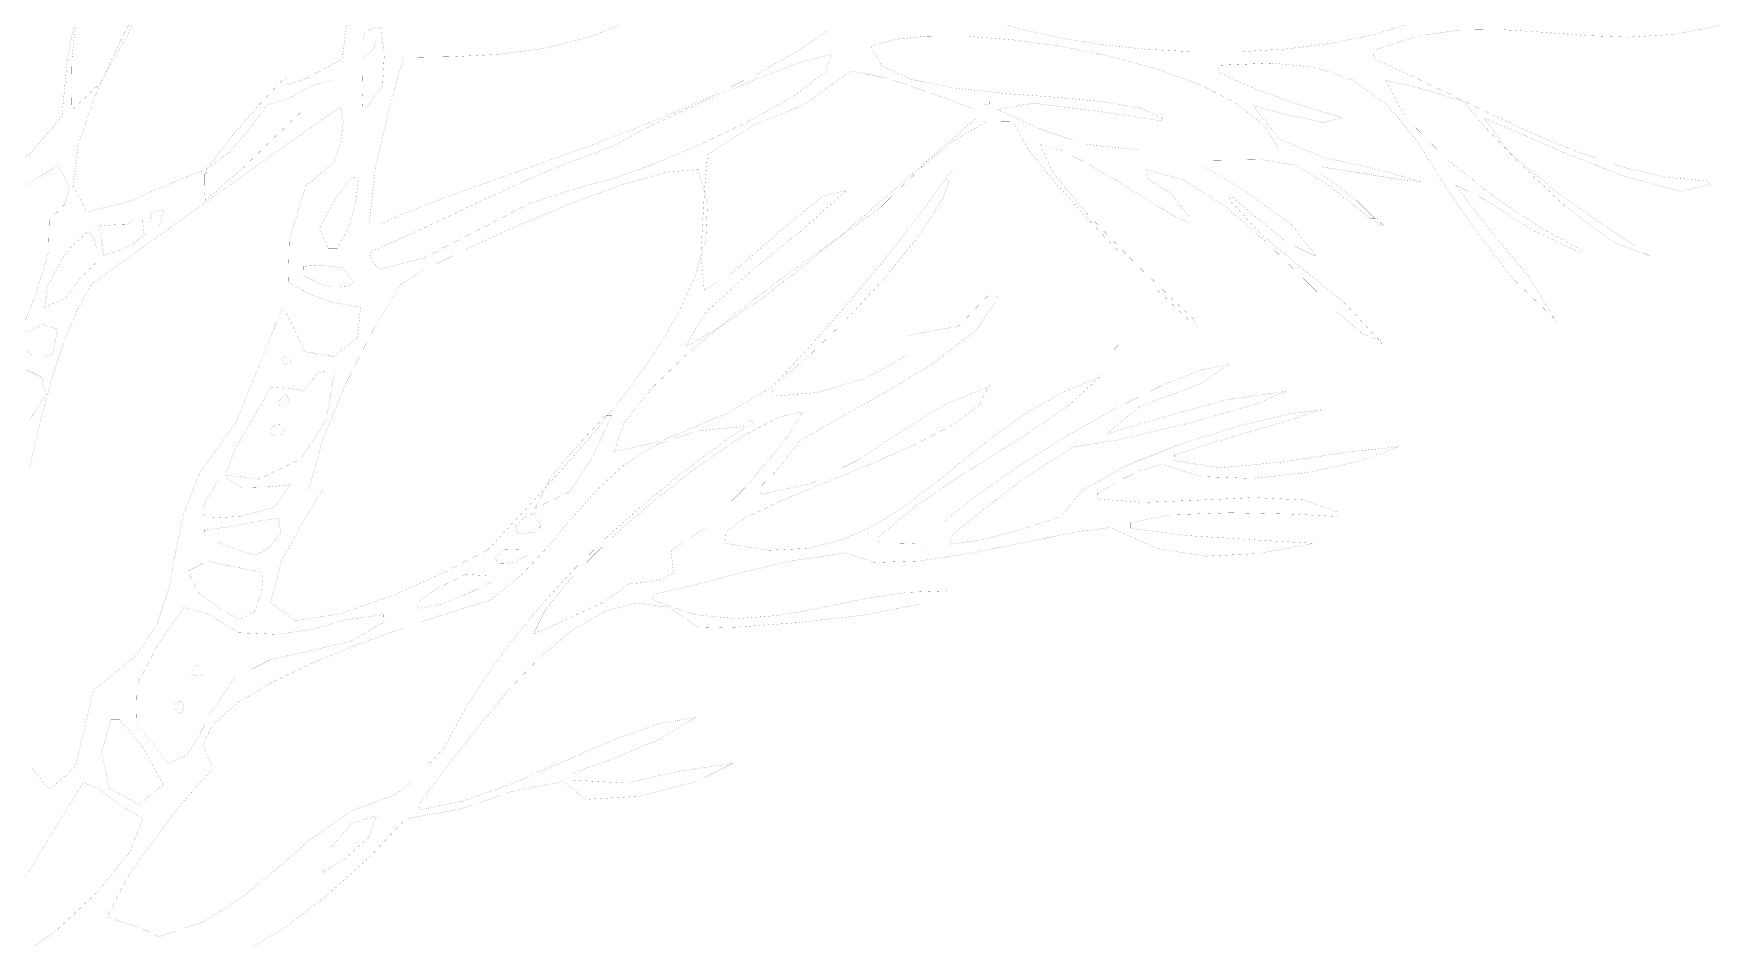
# Model space of a CAD drawing. Extents: x 0 to 56.3, y 0 to 80.3.
# Drawn here: x 24.9 to 46.22, y 29.67 to 41.1 of the extents above; entities that cross this region are included whole.
import ezdxf

# ---------------------------------------------------------------- set-up
doc = ezdxf.new("R2010")
doc.units = 0
doc.header["$LTSCALE"] = 0.000394
doc.header["$MEASUREMENT"] = 0
doc.layers.get('0').update_dxf_attribs({"linetype": 'CONTINUOUS'})
doc.layers.add('Alberi', color=8, linetype='CONTINUOUS')

# ---------------------------------------------------------------- blocks, each defined once
blk = doc.blocks.new('A$C3AE453EB')
at = {"layer": 'Alberi', "color": 9, "linetype": 'Continuous', "const_width": 0.001}
for points in [[(28.99, 43.44), (28.998, 43.011), (28.936, 42.133), (28.854, 41.244), (28.8, 40.78)], [(25.57, 38.86), (25.401, 39.175), (25.464, 39.695), (25.686, 40.333), (25.994, 41.003), (26.318, 41.62), (26.584, 42.098), (26.72, 42.35)], [(34.929, 41.14), (34.521, 40.864), (34.058, 40.601), (33.554, 40.352), (33.02, 40.115), (32.47, 39.892), (31.918, 39.682), (31.376, 39.485), (30.856, 39.301), (30.373, 39.129), (29.939, 38.97), (29.567, 38.824), (29.27, 38.69), (29.223, 38.69), (29.18, 38.69), (29.14, 38.69), (29.216, 39.404), (29.387, 40.127), (29.57, 40.8), (30.173, 40.808), (30.762, 40.837), (31.348, 40.913), (31.937, 41.062), (32.54, 41.31)], [(42.71, 41.42), (42.291, 41.232), (41.812, 41.085), (41.285, 40.977), (40.724, 40.907), (40.141, 40.872), (39.551, 40.871), (38.965, 40.901), (38.397, 40.96), (37.86, 41.046), (37.366, 41.156), (36.93, 41.29)], [(41.82, 40.89), (42.374, 41.069), (42.91, 41.146), (43.435, 41.151), (43.96, 41.118), (44.492, 41.076), (45.04, 41.056), (45.613, 41.091), (46.22, 41.21)], [(28.8, 40.78), (28.566, 40.65), (28.327, 40.527), (28.12, 40.45)], [(39.86, 40.7), (40.531, 40.728), (41.085, 40.675), (41.553, 40.515), (41.965, 40.222), (42.354, 39.769), (42.75, 39.13)], [(41.83, 40.78), (41.823, 40.82), (41.82, 40.857), (41.82, 40.89)], [(46.03, 39.24), (45.512, 39.286), (44.97, 39.412), (44.415, 39.598), (43.859, 39.826), (43.311, 40.078), (42.783, 40.333), (42.286, 40.573), (41.83, 40.78)], [(28.69, 40.52), (28.294, 40.124), (27.539, 39.4), (27.07, 38.99)], [(28.08, 40.55), (27.732, 40.185), (27.395, 39.792), (27.08, 39.38)], [(27.85, 40.2), (28.126, 40.283), (28.401, 40.437), (28.69, 40.52)], [(28.12, 40.45), (28.103, 40.487), (28.09, 40.52), (28.08, 40.55)], [(39.87, 40.61), (39.863, 40.64), (39.86, 40.67), (39.86, 40.7)], [(41.42, 40.04), (40.849, 40.212), (40.334, 40.398), (39.87, 40.61)], [(44.46, 38.36), (43.973, 38.62), (43.352, 39.032), (42.726, 39.529), (42.222, 40.044), (41.97, 40.51)], [(41.97, 40.51), (42.287, 40.442), (42.603, 40.355), (42.96, 40.24)], [(24.847, 35.581), (24.979, 36.175), (25.129, 36.726), (25.291, 37.215), (25.46, 37.622), (25.63, 37.93), (25.878, 38.11), (26.46, 38.529), (27.209, 39.065), (27.957, 39.598), (28.536, 40.007), (28.78, 40.17), (28.812, 39.995), (28.778, 39.712), (28.69, 39.47), (28.34, 39.179), (28.13, 38.498), (28.12, 37.96), (28.376, 37.815), (28.654, 37.712), (29.03, 37.64), (28.991, 37.258), (28.691, 37.023), (28.325, 37.083), (28.09, 37.59), (28.07, 37.607), (28.053, 37.62), (28.04, 37.63), (27.757, 36.924), (27.46, 36.197), (26.99, 35.53), (26.797, 35.035), (26.696, 34.552), (26.61, 34.084), (26.46, 33.635), (26.17, 33.21), (25.66, 32.81), (25.564, 32.404), (25.43, 31.837), (25.1, 31.55), (24.889, 31.807)], [(27.08, 39.38), (27.371, 39.597), (27.626, 39.897), (27.85, 40.2)], [(40.3, 40.19), (40.628, 40.1), (41.185, 39.977), (41.42, 40.04)], [(42.42, 39.23), (41.816, 39.397), (41.18, 39.538), (40.634, 39.765), (40.3, 40.19)], [(42.96, 40.24), (43.208, 39.941), (43.676, 39.446), (44.255, 38.905), (44.836, 38.469), (45.31, 38.29)], [(35.6, 38.91), (35.794, 39.102), (36.129, 39.426), (36.534, 39.761), (36.938, 39.988), (37.27, 39.985), (37.46, 39.63)], [(43.22, 40.03), (43.529, 39.901), (44.195, 39.608), (44.991, 39.296), (45.689, 39.109), (46.06, 39.19)], [(45.31, 38.29), (44.763, 38.654), (44.111, 39.111), (43.537, 39.594), (43.22, 40.03)], [(37.61, 39.7), (37.874, 39.628), (38.23, 39.447), (38.625, 39.212), (39.004, 38.975), (39.31, 38.791), (39.49, 38.713), (39.488, 38.795), (39.25, 39.09)], [(39.57, 37.47), (39.216, 37.807), (38.712, 38.296), (38.188, 38.839), (37.776, 39.34), (37.61, 39.7)], [(37.46, 39.63), (37.825, 39.19), (38.221, 38.748), (38.642, 38.305), (39.084, 37.865), (39.54, 37.43)], [(39.69, 39.5), (40.403, 39.507), (40.823, 39.441), (41.2, 39.22), (41.79, 38.76)], [(39.69, 39.42), (39.69, 39.45), (39.69, 39.477), (39.69, 39.5)], [(24.784, 39.175), (25.21, 39.43), (25.359, 39.171), (25.297, 38.946), (25.1, 38.74), (25.092, 38.336), (24.919, 37.777), (24.655, 37.123)], [(25.59, 38.85), (26.104, 38.979), (26.579, 39.185), (27.06, 39.38)], [(27.06, 39.32), (27.07, 39.33), (27.08, 39.34), (27.09, 39.35)], [(27.07, 38.99), (27.063, 39.1), (27.06, 39.21), (27.06, 39.32)], [(34.3, 36.71), (34.779, 37.233), (35.228, 37.744), (35.658, 38.26), (36.078, 38.8), (36.5, 39.38)], [(36.5, 39.38), (36.375, 39.004), (36.053, 38.512), (35.613, 37.974), (35.134, 37.458), (34.697, 37.034), (34.38, 36.77)], [(38.95, 39.38), (39.421, 39.253), (39.929, 38.928), (40.442, 38.487), (40.927, 38.013), (41.352, 37.591), (41.684, 37.302), (41.89, 37.23)], [(38.96, 39.27), (38.953, 39.31), (38.95, 39.347), (38.95, 39.38)], [(39.25, 39.09), (39.15, 39.15), (39.053, 39.21), (38.96, 39.27)], [(41.1, 38.28), (40.783, 38.685), (40.153, 39.142), (39.69, 39.42)], [(41.14, 39.42), (41.532, 39.36), (42.108, 39.264), (42.42, 39.23)], [(41.14, 39.34), (41.14, 39.37), (41.14, 39.397), (41.14, 39.42)], [(41.84, 38.76), (41.607, 38.993), (41.359, 39.181), (41.14, 39.34)], [(46.06, 39.19), (46.05, 39.21), (46.04, 39.227), (46.03, 39.24)], [(39.99, 39.01), (40.01, 39.02), (40.03, 39.027), (40.05, 39.03)], [(41.89, 37.23), (41.447, 37.7), (40.925, 38.128), (40.411, 38.552), (39.99, 39.01)], [(40.05, 39.03), (40.327, 38.787), (40.717, 38.47), (41.1, 38.28)], [(42.75, 39.13), (43.124, 38.594), (43.579, 38.003), (44.1, 37.5)], [(42.85, 39.19), (43.236, 38.994), (43.847, 38.604), (44.46, 38.32)], [(44.1, 37.5), (43.769, 38.043), (43.261, 38.654), (42.85, 39.19)], [(32.23, 35.82), (32.359, 36.184), (32.703, 36.618), (33.196, 37.09), (33.773, 37.568), (34.367, 38.02), (34.913, 38.416), (35.346, 38.723), (35.6, 38.91)], [(41.79, 38.76), (41.803, 38.76), (41.82, 38.76), (41.84, 38.76)], [(41.93, 38.67), (41.893, 38.697), (41.86, 38.72), (41.83, 38.74)], [(41.94, 38.68), (41.91, 38.71), (41.883, 38.74), (41.86, 38.77)], [(44.46, 38.32), (44.46, 38.337), (44.46, 38.35), (44.46, 38.36)], [(34.57, 35.95), (35.019, 36.214), (35.636, 36.556), (36.28, 36.948), (36.808, 37.362), (37.08, 37.77)], [(36.98, 37.82), (36.577, 37.402), (36.28, 37.351), (35.93, 37.28)], [(37.08, 37.77), (37.043, 37.79), (37.01, 37.807), (36.98, 37.82)], [(39.54, 37.43), (39.55, 37.447), (39.56, 37.46), (39.57, 37.47)], [(39.59, 37.41), (39.583, 37.427), (39.58, 37.44), (39.58, 37.45)], [(44.13, 37.45), (44.12, 37.46), (44.11, 37.47), (44.1, 37.48)], [(44.14, 37.43), (44.133, 37.457), (44.13, 37.48), (44.13, 37.5)], [(35.93, 37.28), (35.93, 37.2), (35.93, 37.12), (35.93, 37.04)], [(38.54, 37.11), (38.56, 37.13), (38.58, 37.15), (38.6, 37.17)], [(41.92, 37.18), (41.91, 37.19), (41.9, 37.197), (41.89, 37.2)], [(41.93, 37.19), (41.92, 37.207), (41.91, 37.22), (41.9, 37.23)], [(35.93, 37.04), (35.414, 36.748), (34.809, 36.566), (34.24, 36.52)], [(39.99, 36.92), (39.642, 36.851), (39.16, 36.661), (38.593, 36.381), (37.986, 36.04), (37.388, 35.667), (36.844, 35.292), (36.403, 34.943), (36.11, 34.65)], [(38.44, 36.04), (38.866, 36.388), (39.637, 36.679), (39.99, 36.92)], [(38.36, 36.76), (37.875, 36.559), (37.437, 36.307), (37.033, 36.021), (36.653, 35.719), (36.284, 35.419), (35.914, 35.139), (35.531, 34.896), (35.123, 34.709), (34.678, 34.596), (34.185, 34.573), (33.63, 34.66)], [(34.27, 36.67), (34.263, 36.677), (34.26, 36.68), (34.26, 36.68)], [(35.57, 34.74), (36.092, 35.17), (36.728, 35.592), (37.382, 36.002), (37.958, 36.393), (38.36, 36.76)], [(38.39, 36.77), (38.38, 36.777), (38.37, 36.78), (38.36, 36.78)], [(38.4, 36.78), (38.393, 36.787), (38.39, 36.79), (38.39, 36.79)], [(28.1, 36.54), (28.06, 36.51), (28.023, 36.48), (27.99, 36.45)], [(28.13, 36.44), (28.12, 36.477), (28.11, 36.51), (28.1, 36.54)], [(34.23, 36.64), (33.671, 36.31), (32.822, 35.951), (32.23, 35.82)], [(33.63, 34.66), (33.641, 34.807), (33.893, 34.986), (34.32, 35.189), (34.858, 35.413), (35.443, 35.651), (36.01, 35.898), (36.495, 36.149), (36.833, 36.398), (36.96, 36.64)], [(36.96, 36.64), (36.4, 36.411), (35.858, 36.072), (35.308, 35.711), (34.726, 35.418), (34.09, 35.28)], [(34.26, 36.66), (34.25, 36.66), (34.24, 36.66), (34.23, 36.66)], [(34.24, 36.52), (34.233, 36.56), (34.23, 36.6), (34.23, 36.64)], [(36.98, 36.65), (36.97, 36.657), (36.963, 36.66), (36.96, 36.66)], [(38.03, 35.88), (38.605, 35.971), (39.494, 36.181), (40.321, 36.416), (40.71, 36.58)], [(40.71, 36.58), (39.97, 36.476), (39.153, 36.251), (38.44, 36.04)], [(28.03, 36.39), (28.01, 36.407), (27.993, 36.42), (27.98, 36.43)], [(28.05, 36.39), (28.073, 36.41), (28.1, 36.427), (28.13, 36.44)], [(41.17, 36.35), (40.751, 36.294), (40.108, 36.14), (39.371, 35.911), (38.669, 35.63), (38.129, 35.319), (37.88, 35)], [(39.31, 35.78), (39.908, 35.968), (40.732, 36.209), (41.17, 36.35)], [(27.96, 36.01), (27.93, 36.03), (27.903, 36.047), (27.88, 36.06)], [(28.05, 36.16), (27.964, 36.155), (27.923, 36.129), (27.89, 36.07)], [(27.99, 36), (28.01, 36.02), (28.033, 36.04), (28.06, 36.06)], [(28.06, 36.06), (28.053, 36.097), (28.05, 36.13), (28.05, 36.16)], [(34.08, 35.38), (34.26, 35.555), (34.423, 35.756), (34.57, 35.95)], [(36.47, 34.74), (36.959, 35.14), (37.468, 35.52), (38.03, 35.88)], [(39.14, 35.66), (39.641, 35.504), (40.295, 35.48), (40.999, 35.557), (41.648, 35.701), (42.14, 35.88)], [(42.14, 35.88), (41.486, 35.814), (40.678, 35.689), (39.896, 35.614), (39.32, 35.7)], [(38.33, 35.29), (38.58, 35.435), (38.843, 35.569), (39.14, 35.66)], [(39.32, 35.7), (39.313, 35.73), (39.31, 35.757), (39.31, 35.78)], [(34.09, 35.28), (34.083, 35.317), (34.08, 35.35), (34.08, 35.38)], [(38.34, 35.22), (38.333, 35.247), (38.33, 35.27), (38.33, 35.29)], [(41.39, 35.05), (40.936, 35.209), (40.303, 35.238), (39.592, 35.205), (38.904, 35.177), (38.34, 35.22)], [(37.88, 35), (37.42, 34.852), (36.917, 34.712), (36.49, 34.65)], [(38.75, 34.92), (39.255, 35.021), (40.014, 35.046), (40.793, 35.029), (41.36, 35)], [(41.36, 35), (41.37, 35.02), (41.38, 35.037), (41.39, 35.05)], [(35.16, 34.54), (35.514, 34.418), (36.086, 34.437), (36.774, 34.543), (37.474, 34.684), (38.084, 34.807), (38.5, 34.86)], [(38.5, 34.86), (39.08, 34.596), (39.706, 34.498), (40.372, 34.531), (41.07, 34.66)], [(38.75, 34.85), (38.75, 34.877), (38.75, 34.9), (38.75, 34.92)], [(41.07, 34.66), (40.517, 34.692), (39.449, 34.759), (38.75, 34.85)], [(32.71, 34.01), (33.325, 34.154), (33.879, 34.301), (34.461, 34.436), (35.16, 34.54)], [(35.58, 34.66), (35.573, 34.69), (35.57, 34.717), (35.57, 34.74)], [(36.11, 34.65), (35.93, 34.657), (35.753, 34.66), (35.58, 34.66)], [(36.49, 34.65), (36.48, 34.68), (36.473, 34.71), (36.47, 34.74)], [(29.76, 31.36), (29.974, 31.634), (30.243, 31.992), (30.56, 32.4), (30.913, 32.821), (31.295, 33.218), (31.696, 33.556), (32.107, 33.798), (32.519, 33.908), (32.923, 33.851), (33.31, 33.59)], [(32.72, 33.94), (32.713, 33.967), (32.71, 33.99), (32.71, 34.01)], [(36.43, 34.06), (35.905, 34.04), (35.376, 33.956), (34.845, 33.846), (34.312, 33.75), (33.78, 33.708), (33.249, 33.758), (32.72, 33.94)], [(33.31, 33.59), (33.789, 33.602), (34.555, 33.658), (35.394, 33.755), (36.09, 33.89), (36.43, 34.06)], [(26.95, 33.11), (26.933, 33.087), (26.92, 33.06), (26.91, 33.03)], [(27.05, 33.12), (27.013, 33.12), (26.98, 33.117), (26.95, 33.11)], [(27.05, 33.01), (27.05, 33.05), (27.05, 33.087), (27.05, 33.12)], [(26.98, 32.98), (26.95, 32.99), (26.92, 33), (26.89, 33.01)], [(27.01, 32.99), (27.02, 33), (27.033, 33.007), (27.05, 33.01)], [(33.26, 32.46), (32.788, 32.38), (32.224, 32.177), (31.605, 31.909), (30.966, 31.634), (30.342, 31.408), (29.77, 31.29)], [(31.69, 31.75), (32.215, 31.937), (32.795, 32.181), (33.26, 32.46)], [(31.58, 31.65), (31.878, 31.425), (32.554, 31.465), (33.28, 31.656), (33.73, 31.88)], [(33.73, 31.88), (33.043, 31.779), (32.39, 31.631), (31.69, 31.67)], [(29.6, 31.18), (30.282, 31.302), (30.951, 31.528), (31.58, 31.65)], [(31.69, 31.67), (31.69, 31.7), (31.69, 31.727), (31.69, 31.75)], [(29.77, 31.29), (29.763, 31.317), (29.76, 31.34), (29.76, 31.36)], [(26.85, 29.26), (27.421, 29.425), (28.033, 29.775), (28.633, 30.234), (29.173, 30.727), (29.6, 31.18)]]:
    blk.add_lwpolyline(points, dxfattribs=at)
for points in [[(25.38, 40.13), (25.387, 40.787), (25.449, 41.372), (25.628, 41.842), (25.988, 42.156), (26.59, 42.27), (26.4, 41.774), (26.094, 41.091), (25.734, 40.463)], [(23.43, 38.57), (23.516, 39.285), (23.674, 40.238), (23.84, 40.78), (24.435, 41.215), (25.105, 41.788), (25.56, 42.03), (25.447, 41.395), (25.327, 40.766), (25.26, 40.05), (24.857, 39.582), (24.073, 38.945)], [(29.1, 40.15), (29.083, 40.16), (29.07, 40.167), (29.06, 40.17), (29.053, 40.377), (29.05, 40.58), (29.05, 40.78), (29.139, 40.847), (29.205, 40.927), (29.22, 41.02), (29.17, 41.02), (29.12, 41.02), (29.07, 41.02), (29.073, 41.057), (29.08, 41.09), (29.09, 41.12), (29.157, 41.156), (29.206, 41.171), (29.28, 41.18), (29.331, 40.853), (29.309, 40.444)], [(38.86, 39.63), (38.196, 39.7), (37.641, 39.884), (37.07, 40.14), (37.518, 40.222), (38.439, 40.105), (39.14, 40), (39.143, 40.01), (39.15, 40.02), (39.16, 40.03), (38.878, 40.16), (38.402, 40.241), (37.804, 40.296), (37.154, 40.346), (36.524, 40.414), (35.986, 40.521), (35.611, 40.689), (35.47, 40.94), (35.762, 41.026), (36.18, 41.068), (36.695, 41.066), (37.276, 41.021), (37.892, 40.936), (38.513, 40.81), (39.109, 40.646), (39.649, 40.445), (40.103, 40.208), (40.44, 39.936), (40.63, 39.63), (40.04, 39.63), (39.45, 39.63)], [(29.27, 38.12), (29.188, 38.215), (29.159, 38.279), (29.15, 38.34), (29.738, 38.602), (30.337, 38.885), (30.948, 39.169), (31.569, 39.437), (32.2, 39.67), (32.614, 39.896), (33.258, 40.199), (33.973, 40.506), (34.6, 40.744), (34.98, 40.84), (34.893, 40.613), (34.52, 40.323), (33.961, 40.006), (33.316, 39.698), (32.685, 39.434), (32.17, 39.25), (31.87, 39.18), (31.171, 38.96), (30.48, 38.601), (29.834, 38.268)], [(33.13, 37.14), (33.38, 37.572), (33.965, 38.104), (34.64, 38.649), (35.16, 39.12), (34.866, 39.048), (34.333, 38.613), (33.765, 38.113), (33.37, 37.85), (33.327, 38.336), (33.373, 39.124), (33.41, 39.57), (33.999, 39.95), (34.631, 40.204), (35.22, 40.63), (35.683, 40.537), (36.281, 40.334), (36.79, 40.14), (36.79, 40.1), (36.79, 40.06), (36.79, 40.02), (36.408, 39.689), (35.976, 39.31), (35.509, 38.902), (35.02, 38.486), (34.524, 38.082), (34.034, 37.71), (33.565, 37.389)], [(36.91, 40.2), (36.91, 40.23), (36.91, 40.257), (36.91, 40.28), (36.93, 40.28), (36.953, 40.28), (36.98, 40.28), (36.973, 40.26), (36.97, 40.237), (36.97, 40.21), (36.95, 40.21), (36.93, 40.207)], [(28.2, 33.68), (27.893, 33.914), (28.035, 34.444), (28.349, 35.009), (28.56, 35.35), (28.5, 35.35), (28.44, 35.35), (28.38, 35.35), (28.56, 35.995), (28.858, 36.708), (29.204, 37.386), (29.53, 37.93), (29.829, 38.108), (30.339, 38.366), (30.982, 38.66), (31.677, 38.951), (32.346, 39.196), (32.91, 39.353), (33.29, 39.38), (33.41, 38.963), (33.39, 38.509), (33.254, 38.029), (33.024, 37.534), (32.721, 37.036), (32.369, 36.545), (31.989, 36.072), (31.604, 35.628), (31.236, 35.224), (30.907, 34.871), (30.64, 34.58), (30.098, 34.3), (29.45, 34.006), (28.787, 33.774)], [(28.62, 38.39), (28.508, 38.636), (28.705, 38.998), (28.9, 39.27), (28.93, 39.277), (28.963, 39.28), (29, 39.28), (28.975, 38.996), (28.892, 38.674), (28.74, 38.39), (28.7, 38.39), (28.66, 38.39)], [(26.38, 38.66), (26.38, 38.72), (26.383, 38.78), (26.39, 38.84), (26.44, 38.85), (26.49, 38.86), (26.54, 38.87), (26.52, 38.8), (26.503, 38.73), (26.49, 38.66), (26.45, 38.66), (26.413, 38.66)], [(25.04, 37.64), (25.085, 37.93), (25.328, 38.361), (25.6, 38.61), (25.661, 38.52), (25.699, 38.387), (25.7, 38.21), (25.504, 38.027), (25.322, 37.77)], [(25.79, 38.3), (25.77, 38.427), (25.75, 38.55), (25.73, 38.67), (25.85, 38.68), (25.97, 38.687), (26.09, 38.69), (26.128, 38.735), (26.182, 38.772), (26.28, 38.77), (26.283, 38.7), (26.29, 38.627), (26.3, 38.55), (26.137, 38.428), (25.96, 38.35)], [(28.66, 37.9), (28.561, 37.925), (28.473, 37.962), (28.32, 38.04), (28.313, 38.08), (28.31, 38.12), (28.31, 38.16), (28.52, 38.175), (28.806, 38.142), (28.95, 37.95), (28.835, 37.906), (28.749, 37.898)], [(24.9, 37.03), (24.694, 37.161), (24.795, 37.323), (25.025, 37.423), (25.203, 37.366), (25.15, 37.06), (25.094, 37.039), (25.029, 37.031)], [(28.06, 36.92), (28.05, 36.957), (28.04, 36.99), (28.03, 37.02), (28.063, 37.017), (28.1, 37.01), (28.14, 37), (28.14, 36.98), (28.143, 36.957), (28.15, 36.93), (28.12, 36.93), (28.09, 36.927)], [(24.75, 36.21), (24.564, 36.593), (24.629, 36.801), (24.819, 36.851), (25.004, 36.759), (25.057, 36.54), (24.85, 36.21), (24.813, 36.21), (24.78, 36.21)], [(27.74, 35.47), (27.6, 35.49), (27.46, 35.507), (27.32, 35.52), (27.448, 35.852), (27.705, 36.298), (27.9, 36.63), (28.115, 36.617), (28.321, 36.593), (28.49, 36.82), (28.56, 36.827), (28.63, 36.83), (28.7, 36.83), (28.596, 36.22), (28.278, 35.727)], [(31.21, 33.51), (31.373, 33.835), (31.719, 34.256), (32.194, 34.728), (32.745, 35.208), (33.316, 35.651), (33.854, 36.013), (34.303, 36.251), (34.61, 36.32), (34.407, 35.986), (33.93, 35.411), (33.378, 34.854), (32.95, 34.57), (32.96, 34.477), (32.97, 34.38), (32.98, 34.28), (32.81, 34.202), (32.583, 34.162), (32.42, 34.15), (32.12, 33.931), (31.61, 33.69)], [(31.23, 35.1), (31.443, 35.515), (31.79, 35.919), (32.13, 36.28), (32.15, 36.28), (32.173, 36.28), (32.2, 36.28), (31.98, 35.783), (31.677, 35.317)], [(26.48, 29.69), (26.238, 29.808), (25.999, 29.882), (25.83, 29.94), (26.121, 30.498), (26.706, 31.296), (27.15, 31.8), (27.15, 31.82), (27.15, 31.837), (27.15, 31.85), (27.038, 32.105), (27.162, 32.371), (27.471, 32.641), (27.917, 32.906), (28.449, 33.158), (29.018, 33.389), (29.574, 33.591), (30.068, 33.756), (30.45, 33.875), (30.67, 33.94), (31.062, 34.262), (31.397, 34.617), (31.704, 34.984), (32.015, 35.336), (32.359, 35.652), (32.768, 35.908), (33.271, 36.078), (33.9, 36.14), (33.448, 35.821), (33.002, 35.48), (32.564, 35.119), (32.139, 34.738), (31.731, 34.338), (31.344, 33.919), (30.981, 33.482), (30.647, 33.028), (30.345, 32.557), (30.08, 32.07), (29.89, 31.866), (29.67, 31.644), (29.46, 31.48), (28.932, 31.285), (28.456, 30.963), (28.004, 30.578), (27.544, 30.194), (27.046, 29.877)], [(33.93, 36.14), (33.93, 36.167), (33.93, 36.19), (33.93, 36.21), (33.95, 36.207), (33.97, 36.2), (33.99, 36.19), (33.983, 36.18), (33.98, 36.167), (33.98, 36.15), (33.96, 36.15), (33.943, 36.147)], [(27.13, 34.98), (27.09, 35), (27.053, 35.02), (27.02, 35.04), (27.069, 35.19), (27.168, 35.344), (27.25, 35.48), (27.28, 35.48), (27.31, 35.48), (27.34, 35.48), (27.521, 35.366), (27.879, 35.374), (28.14, 35.4), (27.94, 35.114), (27.516, 35)], [(27.7, 34.51), (27.45, 34.586), (27.233, 34.678), (27.07, 34.76), (27.063, 34.787), (27.06, 34.81), (27.06, 34.83), (27.363, 34.867), (27.68, 34.93), (27.99, 34.98), (28.024, 34.79), (27.88, 34.608)], [(31.02, 34.78), (30.989, 34.881), (31.107, 34.986), (31.21, 35.04), (31.31, 34.88), (31.227, 34.801)], [(30.76, 34.4), (30.736, 34.47), (30.831, 34.581), (31.12, 34.59), (31.12, 34.56), (31.12, 34.53), (31.12, 34.5), (30.991, 34.425), (30.856, 34.402)], [(27.49, 33.69), (26.994, 34.024), (26.846, 34.309), (27.098, 34.434), (27.8, 34.29), (27.782, 34.046), (27.695, 33.801)], [(29.76, 33.84), (29.753, 33.87), (29.75, 33.897), (29.75, 33.92), (30.009, 34.097), (30.361, 34.267), (30.68, 34.25), (30.68, 34.227), (30.68, 34.2), (30.68, 34.17), (30.379, 34.022), (30.061, 33.895)], [(26.6, 31.88), (26.2, 32.381), (26.209, 32.876), (26.464, 33.367), (26.8, 33.85), (27.1, 33.771), (27.49, 33.53), (27.99, 33.51), (28.426, 33.575), (28.851, 33.695), (29.32, 33.76), (29.32, 33.73), (29.323, 33.7), (29.33, 33.67), (28.914, 33.425), (28.412, 33.305), (27.897, 33.192), (27.445, 32.967), (27.13, 32.51), (26.993, 32.231), (26.837, 31.986)], [(26.74, 32.51), (26.713, 32.54), (26.69, 32.57), (26.67, 32.6), (26.703, 32.638), (26.727, 32.656), (26.78, 32.66), (26.801, 32.588), (26.779, 32.536)], [(26.23, 31.36), (25.853, 31.573), (25.764, 32.024), (25.88, 32.43), (25.913, 32.43), (25.95, 32.43), (25.99, 32.43), (26.274, 32.095), (26.539, 31.609)], [(33.27, 32.47), (33.29, 32.48), (33.31, 32.49), (33.33, 32.5), (33.31, 32.49), (33.29, 32.48)], [(24.11, 29.05), (23.999, 29.214), (23.924, 29.343), (23.88, 29.46), (24.392, 29.906), (24.806, 30.456), (25.17, 31.054), (25.53, 31.64), (25.729, 31.554), (25.974, 31.366), (26.28, 31.18), (26.117, 30.762), (25.712, 30.258), (25.194, 29.772), (24.69, 29.405), (24.33, 29.26), (24.27, 29.347), (24.21, 29.43), (24.15, 29.51), (24.21, 29.371), (24.283, 29.25), (24.21, 29.05), (24.173, 29.05), (24.14, 29.05)], [(28.55, 30.5), (28.657, 30.82), (28.916, 31.12), (29.23, 31.22), (29.138, 30.954), (28.829, 30.667)]]:
    blk.add_lwpolyline(points, close=True, dxfattribs=at)

msp = doc.modelspace()

# ---------------------------------------------------------------- block references
at = {"linetype": 'Continuous'}
msp.add_blockref('A$C3AE453EB', (0, 0), dxfattribs=at)

doc.saveas('drawing.dxf')
